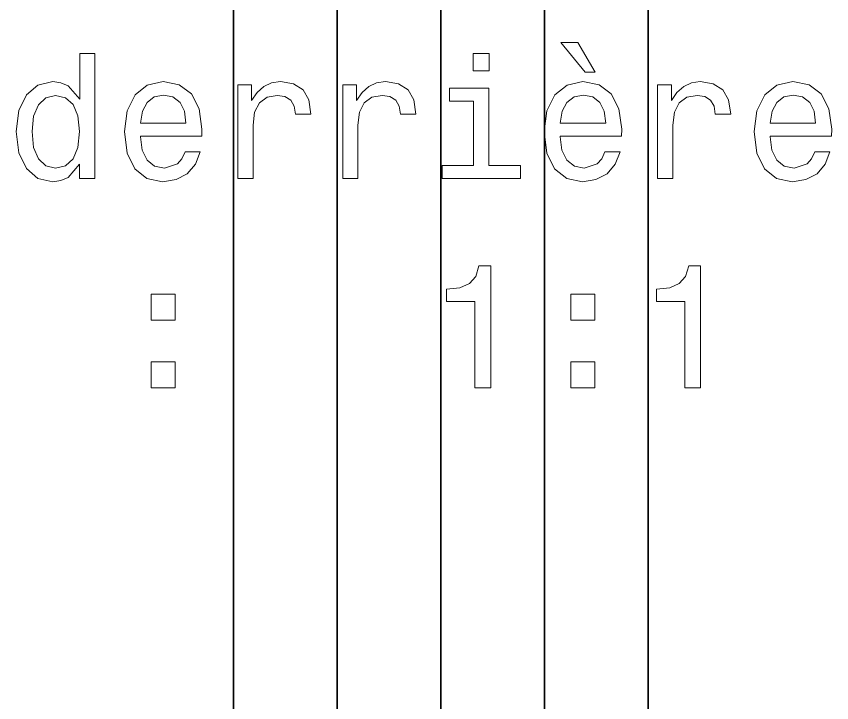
# Model space of a CAD drawing. Extents: x 291 to 834, y 188 to 661.
# Drawn here: x 659.98 to 683.57, y 308.92 to 328.77 of the extents above; entities that cross this region are included whole.
import ezdxf

# ---------------------------------------------------------------- set-up
doc = ezdxf.new("R2010")
doc.units = 0

msp = doc.modelspace()

# ---------------------------------------------------------------- linework, layer by layer
at = {"color": 7, "lineweight": 35}
for p, q in [((666.259, 294.079), (666.259, 359.839)), ((669.259, 294.079), (669.259, 359.839)), ((669.259, 294.079), (669.259, 359.839)), ((672.259, 294.079), (672.259, 359.839)), ((672.259, 294.079), (672.259, 359.839)), ((675.259, 294.079), (675.259, 359.839)), ((675.259, 294.079), (675.259, 359.839)), ((678.259, 294.079), (678.259, 359.839)), ((666.259, 357.186), (666.259, 296.732))]:
    msp.add_line(p, q, dxfattribs=at)
at = {"color": 7, "lineweight": 13}
for points in [[(676.728, 327.156), (676.224, 328.013), (675.73, 328.013), (676.431, 327.156)], [(661.81, 324.498), (661.81, 324.079), (662.254, 324.079), (662.254, 327.7), (661.815, 327.7), (661.815, 326.374), (661.478, 326.757), (661.271, 326.848), (661.034, 326.883), (660.605, 326.783), (660.272, 326.5), (660.055, 326.046), (659.98, 325.436), (660.055, 324.826), (660.272, 324.367), (660.605, 324.079), (661.034, 323.984), (661.271, 324.019), (661.483, 324.11)], [(673.662, 327.7), (673.193, 327.7), (673.193, 327.196), (673.662, 327.196)], [(663.57, 325.305), (665.346, 325.305), (665.351, 325.512), (665.27, 326.092), (665.048, 326.525), (664.695, 326.788), (664.226, 326.883), (663.767, 326.783), (663.414, 326.5), (663.187, 326.041), (663.107, 325.436), (663.182, 324.816), (663.409, 324.362), (663.757, 324.079), (664.211, 323.984), (664.604, 324.049), (664.927, 324.221), (665.164, 324.493), (665.3, 324.856), (664.862, 324.856), (664.771, 324.654), (664.64, 324.503), (664.266, 324.382), (663.979, 324.438), (663.762, 324.614), (663.621, 324.901), (663.57, 325.29)], [(666.385, 324.079), (666.828, 324.079), (666.828, 325.628), (666.874, 326.001), (667.01, 326.268), (667.232, 326.43), (667.529, 326.485), (667.751, 326.45), (667.918, 326.349), (668.019, 326.177), (668.054, 325.945), (668.503, 325.945), (668.442, 326.354), (668.276, 326.646), (667.998, 326.823), (667.62, 326.883), (667.363, 326.843), (667.141, 326.742), (666.944, 326.571), (666.788, 326.339), (666.788, 326.788), (666.385, 326.788)], [(669.421, 324.079), (669.864, 324.079), (669.864, 325.628), (669.91, 326.001), (670.046, 326.268), (670.268, 326.43), (670.565, 326.485), (670.787, 326.45), (670.954, 326.349), (671.055, 326.177), (671.09, 325.945), (671.539, 325.945), (671.478, 326.354), (671.312, 326.646), (671.034, 326.823), (670.656, 326.883), (670.399, 326.843), (670.177, 326.742), (669.98, 326.571), (669.824, 326.339), (669.824, 326.788), (669.421, 326.788)], [(673.647, 324.453), (673.647, 326.697), (672.507, 326.697), (672.507, 326.319), (673.203, 326.319), (673.203, 324.453), (672.295, 324.453), (672.295, 324.079), (674.565, 324.079), (674.565, 324.453)], [(675.715, 325.305), (677.49, 325.305), (677.495, 325.512), (677.414, 326.092), (677.192, 326.525), (676.839, 326.788), (676.37, 326.883), (675.911, 326.783), (675.558, 326.5), (675.331, 326.041), (675.251, 325.436), (675.326, 324.816), (675.553, 324.362), (675.901, 324.079), (676.355, 323.984), (676.748, 324.049), (677.071, 324.221), (677.308, 324.493), (677.444, 324.856), (677.006, 324.856), (676.915, 324.654), (676.784, 324.503), (676.411, 324.382), (676.123, 324.438), (675.906, 324.614), (675.765, 324.901), (675.715, 325.29)], [(678.529, 324.079), (678.973, 324.079), (678.973, 325.628), (679.018, 326.001), (679.154, 326.268), (679.376, 326.43), (679.674, 326.485), (679.895, 326.45), (680.062, 326.349), (680.163, 326.177), (680.198, 325.945), (680.647, 325.945), (680.586, 326.354), (680.42, 326.646), (680.143, 326.823), (679.764, 326.883), (679.507, 326.843), (679.285, 326.742), (679.089, 326.571), (678.932, 326.339), (678.932, 326.788), (678.529, 326.788)], [(681.787, 325.305), (683.562, 325.305), (683.567, 325.512), (683.486, 326.092), (683.264, 326.525), (682.911, 326.788), (682.442, 326.883), (681.983, 326.783), (681.63, 326.5), (681.403, 326.041), (681.323, 325.436), (681.398, 324.816), (681.625, 324.362), (681.973, 324.079), (682.427, 323.984), (682.82, 324.049), (683.143, 324.221), (683.38, 324.493), (683.516, 324.856), (683.078, 324.856), (682.987, 324.654), (682.856, 324.503), (682.483, 324.382), (682.195, 324.438), (681.978, 324.614), (681.837, 324.901), (681.787, 325.29)], [(661.109, 326.485), (661.402, 326.414), (661.624, 326.218), (661.755, 325.89), (661.805, 325.436), (661.755, 324.977), (661.624, 324.649), (661.402, 324.448), (661.109, 324.382), (660.832, 324.448), (660.62, 324.649), (660.479, 324.982), (660.434, 325.436), (660.479, 325.885), (660.62, 326.213), (660.832, 326.414)], [(663.57, 325.678), (663.626, 326.026), (663.762, 326.283), (663.969, 326.44), (664.241, 326.495), (664.509, 326.44), (664.715, 326.283), (664.841, 326.026), (664.887, 325.678)], [(675.715, 325.678), (675.77, 326.026), (675.906, 326.283), (676.113, 326.44), (676.385, 326.495), (676.653, 326.44), (676.859, 326.283), (676.985, 326.026), (677.031, 325.678)], [(681.787, 325.678), (681.842, 326.026), (681.978, 326.283), (682.185, 326.44), (682.457, 326.495), (682.725, 326.44), (682.931, 326.283), (683.057, 326.026), (683.103, 325.678)], [(673.243, 318.033), (673.702, 318.033), (673.702, 321.558), (673.359, 321.558), (673.269, 321.25), (673.087, 321.043), (672.81, 320.922), (672.426, 320.882), (672.426, 320.524), (673.243, 320.524)], [(679.315, 318.033), (679.774, 318.033), (679.774, 321.558), (679.431, 321.558), (679.341, 321.25), (679.159, 321.043), (678.882, 320.922), (678.498, 320.882), (678.498, 320.524), (679.315, 320.524)], [(663.878, 319.989), (664.574, 319.989), (664.574, 320.741), (663.878, 320.741)], [(676.022, 319.989), (676.718, 319.989), (676.718, 320.741), (676.022, 320.741)], [(663.878, 318.033), (664.574, 318.033), (664.574, 318.784), (663.878, 318.784)], [(676.022, 318.033), (676.718, 318.033), (676.718, 318.784), (676.022, 318.784)]]:
    msp.add_lwpolyline(points, close=True, dxfattribs=at)

doc.saveas('drawing.dxf')
